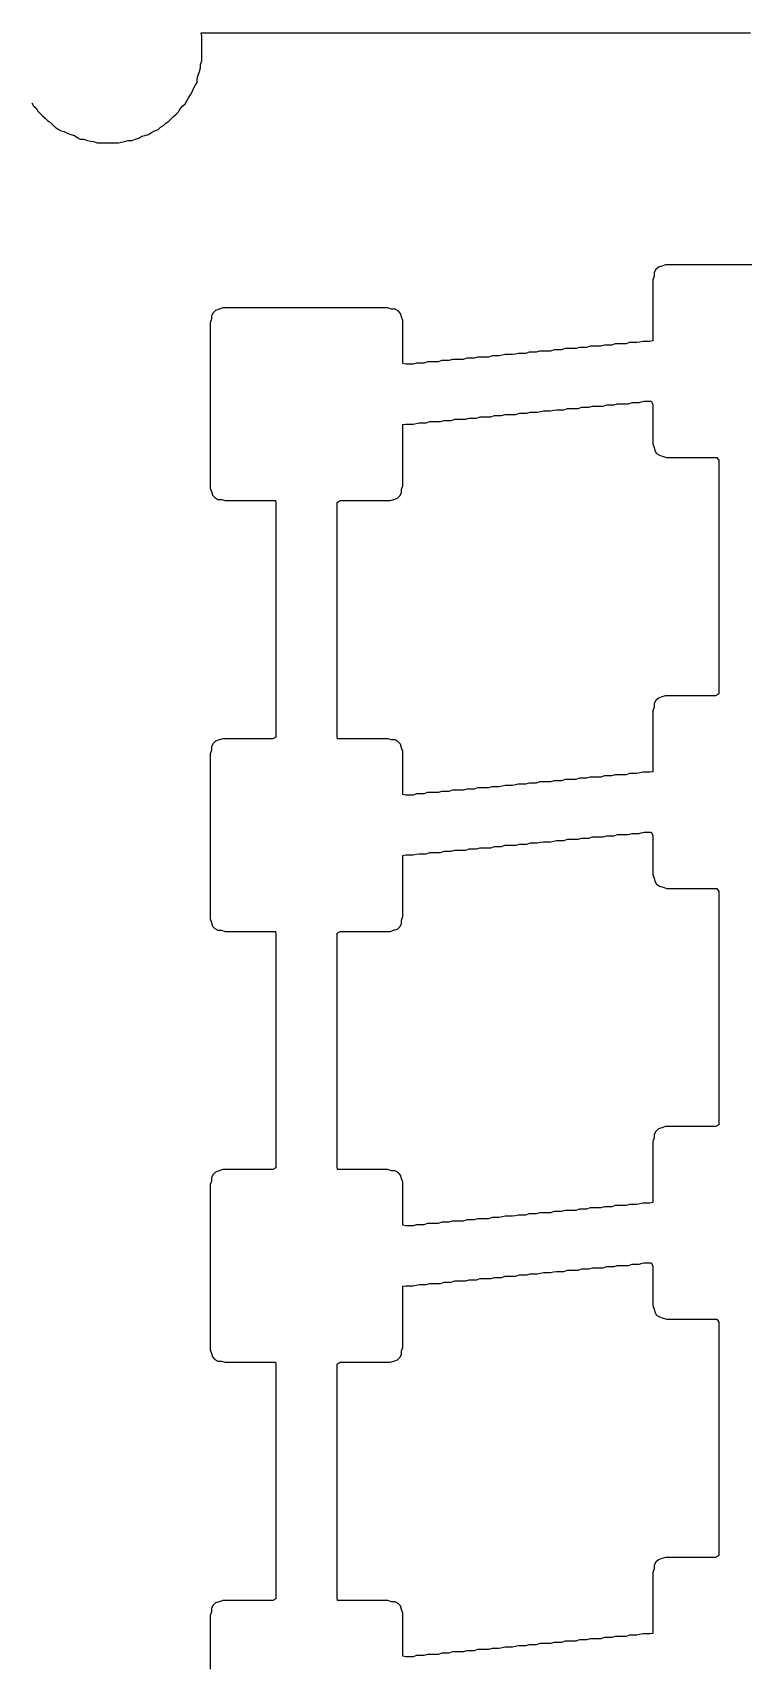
# Model space of a CAD drawing. Header units: metres. Extents: x 1 to 276, y -106 to -1.
# Drawn here: x 161.8 to 191.8, y -71.6 to -3.3 of the extents above; entities that cross this region are included whole.
import ezdxf

# ---------------------------------------------------------------- set-up
doc = ezdxf.new("R2010")
doc.units = ezdxf.units.M

msp = doc.modelspace()

# ---------------------------------------------------------------- linework, layer by layer
at = {"layer": 'PORON'}
for points in [[(161.775, -6.2), (161.85, -6.325), (161.95, -6.425), (162.025, -6.55), (162.125, -6.65), (162.225, -6.75), (162.325, -6.85), (162.425, -6.95), (162.55, -7.025), (162.65, -7.125), (162.75, -7.225), (162.875, -7.3), (163, -7.375), (163.125, -7.4), (163.25, -7.475), (163.4, -7.525), (163.55, -7.575), (163.675, -7.65), (163.8, -7.725), (163.95, -7.725), (164.1, -7.775), (164.225, -7.8), (164.35, -7.825), (164.5, -7.875), (164.65, -7.875), (164.8, -7.875), (164.95, -7.875), (165.1, -7.875), (165.25, -7.875), (165.4, -7.875), (165.525, -7.85), (165.65, -7.825), (165.8, -7.775), (165.95, -7.775), (166.1, -7.725), (166.25, -7.675), (166.375, -7.6), (166.5, -7.575), (166.65, -7.525), (166.775, -7.45), (166.9, -7.375), (167.05, -7.325), (167.15, -7.225), (167.275, -7.15), (167.375, -7.05), (167.5, -6.975), (167.6, -6.875), (167.7, -6.775), (167.8, -6.675), (167.9, -6.575), (167.975, -6.45), (168.075, -6.35), (168.175, -6.25), (168.25, -6.125), (168.325, -6), (168.4, -5.875), (168.475, -5.75), (168.525, -5.6), (168.6, -5.475), (168.675, -5.35), (168.675, -5.2), (168.725, -5.05), (168.775, -4.9), (168.825, -4.75), (168.825, -4.6), (168.875, -4.45), (168.875, -4.3), (168.875, -4.15), (168.875, -4), (168.875, -3.85), (168.875, -3.7), (168.875, -3.55), (168.875, -3.4), (168.85, -3.275), (169, -3.275), (169.15, -3.275), (169.3, -3.275), (169.45, -3.275), (169.6, -3.275), (169.75, -3.275), (169.9, -3.275), (170.05, -3.275), (170.2, -3.275), (170.35, -3.275), (170.5, -3.275), (170.65, -3.275), (170.8, -3.275), (170.95, -3.275), (171.1, -3.275), (171.25, -3.275), (171.4, -3.275), (171.55, -3.275), (171.7, -3.275), (171.85, -3.275), (172, -3.275), (172.15, -3.275), (172.3, -3.275), (172.45, -3.275), (172.6, -3.275), (172.75, -3.275), (172.9, -3.275), (173.05, -3.275), (173.2, -3.275), (173.35, -3.275), (173.5, -3.275), (173.65, -3.275), (173.8, -3.275), (173.95, -3.275), (174.1, -3.275), (174.25, -3.275), (174.4, -3.275), (174.55, -3.275), (174.7, -3.275), (174.85, -3.275), (175, -3.275), (175.15, -3.275), (175.3, -3.275), (175.45, -3.275), (175.6, -3.275), (175.75, -3.275), (175.9, -3.275), (176.05, -3.275), (176.2, -3.275), (176.35, -3.275), (176.5, -3.275), (176.65, -3.275), (176.8, -3.275), (176.95, -3.275), (177.1, -3.275), (177.25, -3.275), (177.4, -3.275), (177.55, -3.275), (177.7, -3.275), (177.85, -3.275), (178, -3.275), (178.15, -3.275), (178.3, -3.275), (178.45, -3.275), (178.6, -3.275), (178.75, -3.275), (178.9, -3.275), (179.05, -3.275), (179.2, -3.275), (179.35, -3.275), (179.5, -3.275), (179.65, -3.275), (179.8, -3.275), (179.95, -3.275), (180.1, -3.275), (180.25, -3.275), (180.4, -3.275), (180.55, -3.275), (180.7, -3.275), (180.85, -3.275), (181, -3.275), (181.15, -3.275), (181.3, -3.275), (181.45, -3.275), (181.6, -3.275), (181.75, -3.275), (181.9, -3.275), (182.05, -3.275), (182.2, -3.275), (182.35, -3.275), (182.5, -3.275), (182.65, -3.275), (182.8, -3.275), (182.95, -3.275), (183.1, -3.275), (183.25, -3.275), (183.4, -3.275), (183.55, -3.275), (183.7, -3.275), (183.85, -3.275), (184, -3.275), (184.15, -3.275), (184.3, -3.275), (184.45, -3.275), (184.6, -3.275), (184.75, -3.275), (184.9, -3.275), (185.05, -3.275), (185.2, -3.275), (185.35, -3.275), (185.5, -3.275), (185.65, -3.275), (185.8, -3.275), (185.95, -3.275), (186.1, -3.275), (186.25, -3.275), (186.4, -3.275), (186.55, -3.275), (186.7, -3.275), (186.85, -3.275), (187, -3.275), (187.15, -3.275), (187.3, -3.275), (187.45, -3.275), (187.6, -3.275), (187.75, -3.275), (187.9, -3.275), (188.05, -3.275), (188.2, -3.275), (188.35, -3.275), (188.5, -3.275), (188.65, -3.275), (188.8, -3.275), (188.95, -3.275), (189.1, -3.275), (189.25, -3.275), (189.4, -3.275), (189.55, -3.275), (189.7, -3.275), (189.85, -3.275), (190, -3.275), (190.15, -3.275), (190.3, -3.275), (190.45, -3.275), (190.6, -3.275), (190.75, -3.275), (190.9, -3.275), (191.05, -3.275), (191.2, -3.275), (191.35, -3.275), (191.5, -3.275), (191.65, -3.275), (191.8, -3.275)], [(191.85, -12.975), (191.7, -12.975), (191.55, -12.975), (191.4, -12.975), (191.25, -12.975), (191.1, -12.975), (190.95, -12.975), (190.8, -12.975), (190.65, -12.975), (190.5, -12.975), (190.35, -12.975), (190.2, -12.975), (190.05, -12.975), (189.9, -12.975), (189.75, -12.975), (189.6, -12.975), (189.45, -12.975), (189.3, -12.975), (189.15, -12.975), (189, -12.975), (188.85, -12.975), (188.7, -12.975), (188.55, -12.975), (188.4, -12.975), (188.25, -12.975), (188.1, -13.025), (187.95, -13.075), (187.85, -13.175), (187.775, -13.3), (187.775, -13.45), (187.725, -13.6), (187.725, -13.75), (187.725, -13.9), (187.725, -14.05), (187.725, -14.2), (187.725, -14.35), (187.725, -14.5), (187.725, -14.65), (187.725, -14.8), (187.725, -14.95), (187.725, -15.1), (187.725, -15.25), (187.725, -15.4), (187.725, -15.55), (187.725, -15.7), (187.725, -15.85), (187.725, -16), (187.725, -16.15), (187.6, -16.175), (187.45, -16.175), (187.3, -16.175), (187.175, -16.2), (187.05, -16.225), (186.9, -16.225), (186.75, -16.225), (186.6, -16.275), (186.45, -16.275), (186.3, -16.275), (186.15, -16.275), (186, -16.325), (185.85, -16.325), (185.7, -16.325), (185.55, -16.375), (185.4, -16.375), (185.25, -16.375), (185.1, -16.375), (184.95, -16.425), (184.8, -16.425), (184.65, -16.425), (184.5, -16.475), (184.35, -16.475), (184.2, -16.475), (184.05, -16.475), (183.9, -16.525), (183.75, -16.525), (183.6, -16.525), (183.45, -16.575), (183.3, -16.575), (183.15, -16.575), (183, -16.575), (182.85, -16.625), (182.7, -16.625), (182.55, -16.625), (182.4, -16.675), (182.25, -16.675), (182.1, -16.675), (181.975, -16.7), (181.85, -16.725), (181.7, -16.725), (181.55, -16.725), (181.425, -16.75), (181.3, -16.775), (181.15, -16.775), (181, -16.775), (180.85, -16.825), (180.7, -16.825), (180.55, -16.825), (180.4, -16.825), (180.25, -16.875), (180.1, -16.875), (179.95, -16.875), (179.8, -16.925), (179.65, -16.925), (179.5, -16.925), (179.35, -16.925), (179.2, -16.975), (179.05, -16.975), (178.9, -16.975), (178.75, -17.025), (178.6, -17.025), (178.45, -17.025), (178.3, -17.025), (178.15, -17.075), (178, -17.075), (177.85, -17.075), (177.7, -17.125), (177.55, -17.125), (177.4, -17.125), (177.275, -17.1), (177.275, -16.95), (177.275, -16.8), (177.275, -16.65), (177.275, -16.5), (177.275, -16.35), (177.275, -16.2), (177.275, -16.05), (177.275, -15.9), (177.275, -15.75), (177.275, -15.6), (177.275, -15.45), (177.275, -15.3), (177.225, -15.15), (177.175, -15), (177.075, -14.9), (176.95, -14.825), (176.8, -14.825), (176.65, -14.775), (176.5, -14.775), (176.35, -14.775), (176.2, -14.775), (176.05, -14.775), (175.9, -14.775), (175.75, -14.775), (175.6, -14.775), (175.45, -14.775), (175.3, -14.775), (175.15, -14.775), (175, -14.775), (174.85, -14.775), (174.7, -14.775), (174.55, -14.775), (174.4, -14.775), (174.25, -14.775), (174.1, -14.775), (173.95, -14.775), (173.8, -14.775), (173.65, -14.775), (173.5, -14.775), (173.35, -14.775), (173.2, -14.775), (173.05, -14.775), (172.9, -14.775), (172.75, -14.775), (172.6, -14.775), (172.45, -14.775), (172.3, -14.775), (172.15, -14.775), (172, -14.775), (171.85, -14.775), (171.7, -14.775), (171.55, -14.775), (171.4, -14.775), (171.25, -14.775), (171.1, -14.775), (170.95, -14.775), (170.8, -14.775), (170.65, -14.775), (170.5, -14.775), (170.35, -14.775), (170.2, -14.775), (170.05, -14.775), (169.9, -14.775), (169.75, -14.775), (169.6, -14.825), (169.45, -14.875), (169.35, -14.975), (169.275, -15.1), (169.275, -15.25), (169.225, -15.4), (169.225, -15.55), (169.225, -15.7), (169.225, -15.85), (169.225, -16), (169.225, -16.15), (169.225, -16.3), (169.225, -16.45), (169.225, -16.6), (169.225, -16.75), (169.225, -16.9), (169.225, -17.05), (169.225, -17.2), (169.225, -17.35), (169.225, -17.5), (169.225, -17.65), (169.225, -17.8), (169.225, -17.95), (169.225, -18.1), (169.225, -18.25), (169.225, -18.4), (169.225, -18.55), (169.225, -18.7), (169.225, -18.85), (169.225, -19), (169.225, -19.15), (169.225, -19.3), (169.225, -19.45), (169.225, -19.6), (169.225, -19.75), (169.225, -19.9), (169.225, -20.05), (169.225, -20.2), (169.225, -20.35), (169.225, -20.5), (169.225, -20.65), (169.225, -20.8), (169.225, -20.95), (169.225, -21.1), (169.225, -21.25), (169.225, -21.4), (169.225, -21.55), (169.225, -21.7), (169.225, -21.85), (169.225, -22), (169.225, -22.15), (169.225, -22.3), (169.275, -22.45), (169.325, -22.6), (169.425, -22.7), (169.55, -22.775), (169.7, -22.775), (169.85, -22.825), (170, -22.825), (170.15, -22.825), (170.3, -22.825), (170.45, -22.825), (170.6, -22.825), (170.75, -22.825), (170.9, -22.825), (171.05, -22.825), (171.2, -22.825), (171.35, -22.825), (171.5, -22.825), (171.65, -22.825), (171.8, -22.825), (171.95, -22.825), (171.975, -22.95), (171.975, -23.1), (171.975, -23.25), (171.975, -23.4), (171.975, -23.55), (171.975, -23.7), (171.975, -23.85), (171.975, -24), (171.975, -24.15), (171.975, -24.3), (171.975, -24.45), (171.975, -24.6), (171.975, -24.75), (171.975, -24.9), (171.975, -25.05), (171.975, -25.2), (171.975, -25.35), (171.975, -25.5), (171.975, -25.65), (171.975, -25.8), (171.975, -25.95), (171.975, -26.1), (171.975, -26.25), (171.975, -26.4), (171.975, -26.55), (171.975, -26.7), (171.975, -26.85), (171.975, -27), (171.975, -27.15), (171.975, -27.3), (171.975, -27.45), (171.975, -27.6), (171.975, -27.75), (171.975, -27.9), (171.975, -28.05), (171.975, -28.2), (171.975, -28.35), (171.975, -28.5), (171.975, -28.65), (171.975, -28.8), (171.975, -28.95), (171.975, -29.1), (171.975, -29.25), (171.975, -29.4), (171.975, -29.55), (171.975, -29.7), (171.975, -29.85), (171.975, -30), (171.975, -30.15), (171.975, -30.3), (171.975, -30.45), (171.975, -30.6), (171.975, -30.75), (171.975, -30.9), (171.975, -31.05), (171.975, -31.2), (171.975, -31.35), (171.975, -31.5), (171.975, -31.65), (171.975, -31.8), (171.975, -31.95), (171.975, -32.1), (171.975, -32.25), (171.975, -32.4), (171.975, -32.55), (171.975, -32.7), (171.85, -32.775), (171.7, -32.775), (171.55, -32.775), (171.4, -32.775), (171.25, -32.775), (171.1, -32.775), (170.95, -32.775), (170.8, -32.775), (170.65, -32.775), (170.5, -32.775), (170.35, -32.775), (170.2, -32.775), (170.05, -32.775), (169.9, -32.775), (169.75, -32.775), (169.6, -32.825), (169.45, -32.875), (169.35, -32.975), (169.275, -33.1), (169.275, -33.25), (169.225, -33.4), (169.225, -33.55), (169.225, -33.7), (169.225, -33.85), (169.225, -34), (169.225, -34.15), (169.225, -34.3), (169.225, -34.45), (169.225, -34.6), (169.225, -34.75), (169.225, -34.9), (169.225, -35.05), (169.225, -35.2), (169.225, -35.35), (169.225, -35.5), (169.225, -35.65), (169.225, -35.8), (169.225, -35.95), (169.225, -36.1), (169.225, -36.25), (169.225, -36.4), (169.225, -36.55), (169.225, -36.7), (169.225, -36.85), (169.225, -37), (169.225, -37.15), (169.225, -37.3), (169.225, -37.45), (169.225, -37.6), (169.225, -37.75), (169.225, -37.9), (169.225, -38.05), (169.225, -38.2), (169.225, -38.35), (169.225, -38.5), (169.225, -38.65), (169.225, -38.8), (169.225, -38.95), (169.225, -39.1), (169.225, -39.25), (169.225, -39.4), (169.225, -39.55), (169.225, -39.7), (169.225, -39.85), (169.225, -40), (169.225, -40.15), (169.225, -40.3), (169.275, -40.45), (169.325, -40.6), (169.425, -40.7), (169.55, -40.775), (169.7, -40.775), (169.85, -40.825), (170, -40.825), (170.15, -40.825), (170.3, -40.825), (170.45, -40.825), (170.6, -40.825), (170.75, -40.825), (170.9, -40.825), (171.05, -40.825), (171.2, -40.825), (171.35, -40.825), (171.5, -40.825), (171.65, -40.825), (171.8, -40.825), (171.95, -40.825), (171.975, -40.95), (171.975, -41.1), (171.975, -41.25), (171.975, -41.4), (171.975, -41.55), (171.975, -41.7), (171.975, -41.85), (171.975, -42), (171.975, -42.15), (171.975, -42.3), (171.975, -42.45), (171.975, -42.6), (171.975, -42.75), (171.975, -42.9), (171.975, -43.05), (171.975, -43.2), (171.975, -43.35), (171.975, -43.5), (171.975, -43.65), (171.975, -43.8), (171.975, -43.95), (171.975, -44.1), (171.975, -44.25), (171.975, -44.4), (171.975, -44.55), (171.975, -44.7), (171.975, -44.85), (171.975, -45), (171.975, -45.15), (171.975, -45.3), (171.975, -45.45), (171.975, -45.6), (171.975, -45.75), (171.975, -45.9), (171.975, -46.05), (171.975, -46.2), (171.975, -46.35), (171.975, -46.5), (171.975, -46.65), (171.975, -46.8), (171.975, -46.95), (171.975, -47.1), (171.975, -47.25), (171.975, -47.4), (171.975, -47.55), (171.975, -47.7), (171.975, -47.85), (171.975, -48), (171.975, -48.15), (171.975, -48.3), (171.975, -48.45), (171.975, -48.6), (171.975, -48.75), (171.975, -48.9), (171.975, -49.05), (171.975, -49.2), (171.975, -49.35), (171.975, -49.5), (171.975, -49.65), (171.975, -49.8), (171.975, -49.95), (171.975, -50.1), (171.975, -50.25), (171.975, -50.4), (171.975, -50.55), (171.975, -50.7), (171.85, -50.775), (171.7, -50.775), (171.55, -50.775), (171.4, -50.775), (171.25, -50.775), (171.1, -50.775), (170.95, -50.775), (170.8, -50.775), (170.65, -50.775), (170.5, -50.775), (170.35, -50.775), (170.2, -50.775), (170.05, -50.775), (169.9, -50.775), (169.75, -50.775), (169.6, -50.825), (169.45, -50.875), (169.35, -50.975), (169.275, -51.1), (169.275, -51.25), (169.225, -51.4), (169.225, -51.55), (169.225, -51.7), (169.225, -51.85), (169.225, -52), (169.225, -52.15), (169.225, -52.3), (169.225, -52.45), (169.225, -52.6), (169.225, -52.75), (169.225, -52.9), (169.225, -53.05), (169.225, -53.2), (169.225, -53.35), (169.225, -53.5), (169.225, -53.65), (169.225, -53.8), (169.225, -53.95), (169.225, -54.1), (169.225, -54.25), (169.225, -54.4), (169.225, -54.55), (169.225, -54.7), (169.225, -54.85), (169.225, -55), (169.225, -55.15), (169.225, -55.3), (169.225, -55.45), (169.225, -55.6), (169.225, -55.75), (169.225, -55.9), (169.225, -56.05), (169.225, -56.2), (169.225, -56.35), (169.225, -56.5), (169.225, -56.65), (169.225, -56.8), (169.225, -56.95), (169.225, -57.1), (169.225, -57.25), (169.225, -57.4), (169.225, -57.55), (169.225, -57.7), (169.225, -57.85), (169.225, -58), (169.225, -58.15), (169.225, -58.3), (169.275, -58.45), (169.325, -58.6), (169.425, -58.7), (169.55, -58.775), (169.7, -58.775), (169.85, -58.825), (170, -58.825), (170.15, -58.825), (170.3, -58.825), (170.45, -58.825), (170.6, -58.825), (170.75, -58.825), (170.9, -58.825), (171.05, -58.825), (171.2, -58.825), (171.35, -58.825), (171.5, -58.825), (171.65, -58.825), (171.8, -58.825), (171.95, -58.825), (171.975, -58.95), (171.975, -59.1), (171.975, -59.25), (171.975, -59.4), (171.975, -59.55), (171.975, -59.7), (171.975, -59.85), (171.975, -60), (171.975, -60.15), (171.975, -60.3), (171.975, -60.45), (171.975, -60.6), (171.975, -60.75), (171.975, -60.9), (171.975, -61.05), (171.975, -61.2), (171.975, -61.35), (171.975, -61.5), (171.975, -61.65), (171.975, -61.8), (171.975, -61.95), (171.975, -62.1), (171.975, -62.25), (171.975, -62.4), (171.975, -62.55), (171.975, -62.7), (171.975, -62.85), (171.975, -63), (171.975, -63.15), (171.975, -63.3), (171.975, -63.45), (171.975, -63.6), (171.975, -63.75), (171.975, -63.9), (171.975, -64.05), (171.975, -64.2), (171.975, -64.35), (171.975, -64.5), (171.975, -64.65), (171.975, -64.8), (171.975, -64.95), (171.975, -65.1), (171.975, -65.25), (171.975, -65.4), (171.975, -65.55), (171.975, -65.7), (171.975, -65.85), (171.975, -66), (171.975, -66.15), (171.975, -66.3), (171.975, -66.45), (171.975, -66.6), (171.975, -66.75), (171.975, -66.9), (171.975, -67.05), (171.975, -67.2), (171.975, -67.35), (171.975, -67.5), (171.975, -67.65), (171.975, -67.8), (171.975, -67.95), (171.975, -68.1), (171.975, -68.25), (171.975, -68.4), (171.975, -68.55), (171.975, -68.7), (171.85, -68.775), (171.7, -68.775), (171.55, -68.775), (171.4, -68.775), (171.25, -68.775), (171.1, -68.775), (170.95, -68.775), (170.8, -68.775), (170.65, -68.775), (170.5, -68.775), (170.35, -68.775), (170.2, -68.775), (170.05, -68.775), (169.9, -68.775), (169.75, -68.775), (169.6, -68.825), (169.45, -68.875), (169.35, -68.975), (169.275, -69.1), (169.275, -69.25), (169.225, -69.4), (169.225, -69.55), (169.225, -69.7), (169.225, -69.85), (169.225, -70), (169.225, -70.15), (169.225, -70.3), (169.225, -70.45), (169.225, -70.6), (169.225, -70.75), (169.225, -70.9), (169.225, -71.05), (169.225, -71.2), (169.225, -71.35), (169.225, -71.5), (169.225, -71.65)]]:
    msp.add_lwpolyline(points, dxfattribs=at)
for points in [[(187.225, -18.7), (187.35, -18.675), (187.5, -18.675), (187.65, -18.675), (187.725, -18.8), (187.725, -18.95), (187.725, -19.1), (187.725, -19.25), (187.725, -19.4), (187.725, -19.55), (187.725, -19.7), (187.725, -19.85), (187.725, -20), (187.725, -20.15), (187.725, -20.3), (187.725, -20.45), (187.775, -20.6), (187.8, -20.725), (187.875, -20.85), (188, -20.925), (188.15, -20.975), (188.3, -21.025), (188.45, -21.025), (188.6, -21.025), (188.75, -21.025), (188.9, -21.025), (189.05, -21.025), (189.2, -21.025), (189.35, -21.025), (189.5, -21.025), (189.65, -21.025), (189.8, -21.025), (189.95, -21.025), (190.1, -21.025), (190.25, -21.025), (190.4, -21.025), (190.475, -21.15), (190.475, -21.3), (190.475, -21.45), (190.475, -21.6), (190.475, -21.75), (190.475, -21.9), (190.475, -22.05), (190.475, -22.2), (190.475, -22.35), (190.475, -22.5), (190.475, -22.65), (190.475, -22.8), (190.475, -22.95), (190.475, -23.1), (190.475, -23.25), (190.475, -23.4), (190.475, -23.55), (190.475, -23.7), (190.475, -23.85), (190.475, -24), (190.475, -24.15), (190.475, -24.3), (190.475, -24.45), (190.475, -24.6), (190.475, -24.75), (190.475, -24.9), (190.475, -25.05), (190.475, -25.2), (190.475, -25.35), (190.475, -25.5), (190.475, -25.65), (190.475, -25.8), (190.475, -25.95), (190.475, -26.1), (190.475, -26.25), (190.475, -26.4), (190.475, -26.55), (190.475, -26.7), (190.475, -26.85), (190.475, -27), (190.475, -27.15), (190.475, -27.3), (190.475, -27.45), (190.475, -27.6), (190.475, -27.75), (190.475, -27.9), (190.475, -28.05), (190.475, -28.2), (190.475, -28.35), (190.475, -28.5), (190.475, -28.65), (190.475, -28.8), (190.475, -28.95), (190.475, -29.1), (190.475, -29.25), (190.475, -29.4), (190.475, -29.55), (190.475, -29.7), (190.475, -29.85), (190.475, -30), (190.475, -30.15), (190.475, -30.3), (190.475, -30.45), (190.475, -30.6), (190.475, -30.75), (190.475, -30.9), (190.35, -30.975), (190.2, -30.975), (190.05, -30.975), (189.9, -30.975), (189.75, -30.975), (189.6, -30.975), (189.45, -30.975), (189.3, -30.975), (189.15, -30.975), (189, -30.975), (188.85, -30.975), (188.7, -30.975), (188.55, -30.975), (188.4, -30.975), (188.25, -30.975), (188.1, -31.025), (187.95, -31.075), (187.85, -31.175), (187.775, -31.3), (187.775, -31.45), (187.725, -31.6), (187.725, -31.75), (187.725, -31.9), (187.725, -32.05), (187.725, -32.2), (187.725, -32.35), (187.725, -32.5), (187.725, -32.65), (187.725, -32.8), (187.725, -32.95), (187.725, -33.1), (187.725, -33.25), (187.725, -33.4), (187.725, -33.55), (187.725, -33.7), (187.725, -33.85), (187.725, -34), (187.725, -34.15), (187.6, -34.175), (187.45, -34.175), (187.3, -34.175), (187.175, -34.2), (187.05, -34.225), (186.9, -34.225), (186.75, -34.225), (186.6, -34.275), (186.45, -34.275), (186.3, -34.275), (186.15, -34.275), (186, -34.325), (185.85, -34.325), (185.7, -34.325), (185.55, -34.375), (185.4, -34.375), (185.25, -34.375), (185.1, -34.375), (184.95, -34.425), (184.8, -34.425), (184.65, -34.425), (184.5, -34.475), (184.35, -34.475), (184.2, -34.475), (184.05, -34.475), (183.9, -34.525), (183.75, -34.525), (183.6, -34.525), (183.45, -34.575), (183.3, -34.575), (183.15, -34.575), (183, -34.575), (182.85, -34.625), (182.7, -34.625), (182.55, -34.625), (182.4, -34.675), (182.25, -34.675), (182.1, -34.675), (181.975, -34.7), (181.85, -34.725), (181.7, -34.725), (181.55, -34.725), (181.425, -34.75), (181.3, -34.775), (181.15, -34.775), (181, -34.775), (180.85, -34.825), (180.7, -34.825), (180.55, -34.825), (180.4, -34.825), (180.25, -34.875), (180.1, -34.875), (179.95, -34.875), (179.8, -34.925), (179.65, -34.925), (179.5, -34.925), (179.35, -34.925), (179.2, -34.975), (179.05, -34.975), (178.9, -34.975), (178.75, -35.025), (178.6, -35.025), (178.45, -35.025), (178.3, -35.025), (178.15, -35.075), (178, -35.075), (177.85, -35.075), (177.7, -35.125), (177.55, -35.125), (177.4, -35.125), (177.275, -35.1), (177.275, -34.95), (177.275, -34.8), (177.275, -34.65), (177.275, -34.5), (177.275, -34.35), (177.275, -34.2), (177.275, -34.05), (177.275, -33.9), (177.275, -33.75), (177.275, -33.6), (177.275, -33.45), (177.275, -33.3), (177.225, -33.15), (177.175, -33), (177.075, -32.9), (176.95, -32.825), (176.8, -32.825), (176.65, -32.775), (176.5, -32.775), (176.35, -32.775), (176.2, -32.775), (176.05, -32.775), (175.9, -32.775), (175.75, -32.775), (175.6, -32.775), (175.45, -32.775), (175.3, -32.775), (175.15, -32.775), (175, -32.775), (174.85, -32.775), (174.7, -32.775), (174.55, -32.775), (174.525, -32.65), (174.525, -32.5), (174.525, -32.35), (174.525, -32.2), (174.525, -32.05), (174.525, -31.9), (174.525, -31.75), (174.525, -31.6), (174.525, -31.45), (174.525, -31.3), (174.525, -31.15), (174.525, -31), (174.525, -30.85), (174.525, -30.7), (174.525, -30.55), (174.525, -30.4), (174.525, -30.25), (174.525, -30.1), (174.525, -29.95), (174.525, -29.8), (174.525, -29.65), (174.525, -29.5), (174.525, -29.35), (174.525, -29.2), (174.525, -29.05), (174.525, -28.9), (174.525, -28.75), (174.525, -28.6), (174.525, -28.45), (174.525, -28.3), (174.525, -28.15), (174.525, -28), (174.525, -27.85), (174.525, -27.7), (174.525, -27.55), (174.525, -27.4), (174.525, -27.25), (174.525, -27.1), (174.525, -26.95), (174.525, -26.8), (174.525, -26.65), (174.525, -26.5), (174.525, -26.35), (174.525, -26.2), (174.525, -26.05), (174.525, -25.9), (174.525, -25.75), (174.525, -25.6), (174.525, -25.45), (174.525, -25.3), (174.525, -25.15), (174.525, -25), (174.525, -24.85), (174.525, -24.7), (174.525, -24.55), (174.525, -24.4), (174.525, -24.25), (174.525, -24.1), (174.525, -23.95), (174.525, -23.8), (174.525, -23.65), (174.525, -23.5), (174.525, -23.35), (174.525, -23.2), (174.525, -23.05), (174.525, -22.9), (174.65, -22.825), (174.8, -22.825), (174.95, -22.825), (175.1, -22.825), (175.25, -22.825), (175.4, -22.825), (175.55, -22.825), (175.7, -22.825), (175.85, -22.825), (176, -22.825), (176.15, -22.825), (176.3, -22.825), (176.45, -22.825), (176.6, -22.825), (176.75, -22.825), (176.9, -22.775), (177.05, -22.725), (177.15, -22.625), (177.225, -22.5), (177.225, -22.35), (177.275, -22.2), (177.275, -22.05), (177.275, -21.9), (177.275, -21.75), (177.275, -21.6), (177.275, -21.45), (177.275, -21.3), (177.275, -21.15), (177.275, -21), (177.275, -20.85), (177.275, -20.7), (177.275, -20.55), (177.275, -20.4), (177.275, -20.25), (177.275, -20.1), (177.275, -19.95), (177.275, -19.8), (177.275, -19.65), (177.4, -19.625), (177.55, -19.625), (177.7, -19.625), (177.825, -19.6), (177.95, -19.575), (178.1, -19.575), (178.25, -19.575), (178.4, -19.525), (178.55, -19.525), (178.7, -19.525), (178.85, -19.525), (179, -19.475), (179.15, -19.475), (179.3, -19.475), (179.45, -19.425), (179.6, -19.425), (179.75, -19.425), (179.9, -19.425), (180.05, -19.375), (180.2, -19.375), (180.35, -19.375), (180.5, -19.325), (180.65, -19.325), (180.8, -19.325), (180.95, -19.325), (181.1, -19.275), (181.25, -19.275), (181.4, -19.275), (181.55, -19.225), (181.7, -19.225), (181.85, -19.225), (182, -19.225), (182.15, -19.175), (182.3, -19.175), (182.45, -19.175), (182.6, -19.125), (182.75, -19.125), (182.9, -19.125), (183.025, -19.1), (183.15, -19.075), (183.3, -19.075), (183.45, -19.075), (183.575, -19.05), (183.7, -19.025), (183.85, -19.025), (184, -19.025), (184.15, -18.975), (184.3, -18.975), (184.45, -18.975), (184.6, -18.975), (184.75, -18.925), (184.9, -18.925), (185.05, -18.925), (185.2, -18.875), (185.35, -18.875), (185.5, -18.875), (185.65, -18.875), (185.8, -18.825), (185.95, -18.825), (186.1, -18.825), (186.25, -18.775), (186.4, -18.775), (186.55, -18.775), (186.7, -18.775), (186.85, -18.725), (187, -18.725), (187.15, -18.725), (187.225, -18.7)], [(187.225, -36.7), (187.35, -36.675), (187.5, -36.675), (187.65, -36.675), (187.725, -36.8), (187.725, -36.95), (187.725, -37.1), (187.725, -37.25), (187.725, -37.4), (187.725, -37.55), (187.725, -37.7), (187.725, -37.85), (187.725, -38), (187.725, -38.15), (187.725, -38.3), (187.725, -38.45), (187.775, -38.6), (187.8, -38.725), (187.875, -38.85), (188, -38.925), (188.15, -38.975), (188.3, -39.025), (188.45, -39.025), (188.6, -39.025), (188.75, -39.025), (188.9, -39.025), (189.05, -39.025), (189.2, -39.025), (189.35, -39.025), (189.5, -39.025), (189.65, -39.025), (189.8, -39.025), (189.95, -39.025), (190.1, -39.025), (190.25, -39.025), (190.4, -39.025), (190.475, -39.15), (190.475, -39.3), (190.475, -39.45), (190.475, -39.6), (190.475, -39.75), (190.475, -39.9), (190.475, -40.05), (190.475, -40.2), (190.475, -40.35), (190.475, -40.5), (190.475, -40.65), (190.475, -40.8), (190.475, -40.95), (190.475, -41.1), (190.475, -41.25), (190.475, -41.4), (190.475, -41.55), (190.475, -41.7), (190.475, -41.85), (190.475, -42), (190.475, -42.15), (190.475, -42.3), (190.475, -42.45), (190.475, -42.6), (190.475, -42.75), (190.475, -42.9), (190.475, -43.05), (190.475, -43.2), (190.475, -43.35), (190.475, -43.5), (190.475, -43.65), (190.475, -43.8), (190.475, -43.95), (190.475, -44.1), (190.475, -44.25), (190.475, -44.4), (190.475, -44.55), (190.475, -44.7), (190.475, -44.85), (190.475, -45), (190.475, -45.15), (190.475, -45.3), (190.475, -45.45), (190.475, -45.6), (190.475, -45.75), (190.475, -45.9), (190.475, -46.05), (190.475, -46.2), (190.475, -46.35), (190.475, -46.5), (190.475, -46.65), (190.475, -46.8), (190.475, -46.95), (190.475, -47.1), (190.475, -47.25), (190.475, -47.4), (190.475, -47.55), (190.475, -47.7), (190.475, -47.85), (190.475, -48), (190.475, -48.15), (190.475, -48.3), (190.475, -48.45), (190.475, -48.6), (190.475, -48.75), (190.475, -48.9), (190.35, -48.975), (190.2, -48.975), (190.05, -48.975), (189.9, -48.975), (189.75, -48.975), (189.6, -48.975), (189.45, -48.975), (189.3, -48.975), (189.15, -48.975), (189, -48.975), (188.85, -48.975), (188.7, -48.975), (188.55, -48.975), (188.4, -48.975), (188.25, -48.975), (188.1, -49.025), (187.95, -49.075), (187.85, -49.175), (187.775, -49.3), (187.775, -49.45), (187.725, -49.6), (187.725, -49.75), (187.725, -49.9), (187.725, -50.05), (187.725, -50.2), (187.725, -50.35), (187.725, -50.5), (187.725, -50.65), (187.725, -50.8), (187.725, -50.95), (187.725, -51.1), (187.725, -51.25), (187.725, -51.4), (187.725, -51.55), (187.725, -51.7), (187.725, -51.85), (187.725, -52), (187.725, -52.15), (187.6, -52.175), (187.45, -52.175), (187.3, -52.175), (187.175, -52.2), (187.05, -52.225), (186.9, -52.225), (186.75, -52.225), (186.6, -52.275), (186.45, -52.275), (186.3, -52.275), (186.15, -52.275), (186, -52.325), (185.85, -52.325), (185.7, -52.325), (185.55, -52.375), (185.4, -52.375), (185.25, -52.375), (185.1, -52.375), (184.95, -52.425), (184.8, -52.425), (184.65, -52.425), (184.5, -52.475), (184.35, -52.475), (184.2, -52.475), (184.05, -52.475), (183.9, -52.525), (183.75, -52.525), (183.6, -52.525), (183.45, -52.575), (183.3, -52.575), (183.15, -52.575), (183, -52.575), (182.85, -52.625), (182.7, -52.625), (182.55, -52.625), (182.4, -52.675), (182.25, -52.675), (182.1, -52.675), (181.975, -52.7), (181.85, -52.725), (181.7, -52.725), (181.55, -52.725), (181.425, -52.75), (181.3, -52.775), (181.15, -52.775), (181, -52.775), (180.85, -52.825), (180.7, -52.825), (180.55, -52.825), (180.4, -52.825), (180.25, -52.875), (180.1, -52.875), (179.95, -52.875), (179.8, -52.925), (179.65, -52.925), (179.5, -52.925), (179.35, -52.925), (179.2, -52.975), (179.05, -52.975), (178.9, -52.975), (178.75, -53.025), (178.6, -53.025), (178.45, -53.025), (178.3, -53.025), (178.15, -53.075), (178, -53.075), (177.85, -53.075), (177.7, -53.125), (177.55, -53.125), (177.4, -53.125), (177.275, -53.1), (177.275, -52.95), (177.275, -52.8), (177.275, -52.65), (177.275, -52.5), (177.275, -52.35), (177.275, -52.2), (177.275, -52.05), (177.275, -51.9), (177.275, -51.75), (177.275, -51.6), (177.275, -51.45), (177.275, -51.3), (177.225, -51.15), (177.175, -51), (177.075, -50.9), (176.95, -50.825), (176.8, -50.825), (176.65, -50.775), (176.5, -50.775), (176.35, -50.775), (176.2, -50.775), (176.05, -50.775), (175.9, -50.775), (175.75, -50.775), (175.6, -50.775), (175.45, -50.775), (175.3, -50.775), (175.15, -50.775), (175, -50.775), (174.85, -50.775), (174.7, -50.775), (174.55, -50.775), (174.525, -50.65), (174.525, -50.5), (174.525, -50.35), (174.525, -50.2), (174.525, -50.05), (174.525, -49.9), (174.525, -49.75), (174.525, -49.6), (174.525, -49.45), (174.525, -49.3), (174.525, -49.15), (174.525, -49), (174.525, -48.85), (174.525, -48.7), (174.525, -48.55), (174.525, -48.4), (174.525, -48.25), (174.525, -48.1), (174.525, -47.95), (174.525, -47.8), (174.525, -47.65), (174.525, -47.5), (174.525, -47.35), (174.525, -47.2), (174.525, -47.05), (174.525, -46.9), (174.525, -46.75), (174.525, -46.6), (174.525, -46.45), (174.525, -46.3), (174.525, -46.15), (174.525, -46), (174.525, -45.85), (174.525, -45.7), (174.525, -45.55), (174.525, -45.4), (174.525, -45.25), (174.525, -45.1), (174.525, -44.95), (174.525, -44.8), (174.525, -44.65), (174.525, -44.5), (174.525, -44.35), (174.525, -44.2), (174.525, -44.05), (174.525, -43.9), (174.525, -43.75), (174.525, -43.6), (174.525, -43.45), (174.525, -43.3), (174.525, -43.15), (174.525, -43), (174.525, -42.85), (174.525, -42.7), (174.525, -42.55), (174.525, -42.4), (174.525, -42.25), (174.525, -42.1), (174.525, -41.95), (174.525, -41.8), (174.525, -41.65), (174.525, -41.5), (174.525, -41.35), (174.525, -41.2), (174.525, -41.05), (174.525, -40.9), (174.65, -40.825), (174.8, -40.825), (174.95, -40.825), (175.1, -40.825), (175.25, -40.825), (175.4, -40.825), (175.55, -40.825), (175.7, -40.825), (175.85, -40.825), (176, -40.825), (176.15, -40.825), (176.3, -40.825), (176.45, -40.825), (176.6, -40.825), (176.75, -40.825), (176.9, -40.775), (177.05, -40.725), (177.15, -40.625), (177.225, -40.5), (177.225, -40.35), (177.275, -40.2), (177.275, -40.05), (177.275, -39.9), (177.275, -39.75), (177.275, -39.6), (177.275, -39.45), (177.275, -39.3), (177.275, -39.15), (177.275, -39), (177.275, -38.85), (177.275, -38.7), (177.275, -38.55), (177.275, -38.4), (177.275, -38.25), (177.275, -38.1), (177.275, -37.95), (177.275, -37.8), (177.275, -37.65), (177.4, -37.625), (177.55, -37.625), (177.7, -37.625), (177.825, -37.6), (177.95, -37.575), (178.1, -37.575), (178.25, -37.575), (178.4, -37.525), (178.55, -37.525), (178.7, -37.525), (178.85, -37.525), (179, -37.475), (179.15, -37.475), (179.3, -37.475), (179.45, -37.425), (179.6, -37.425), (179.75, -37.425), (179.9, -37.425), (180.05, -37.375), (180.2, -37.375), (180.35, -37.375), (180.5, -37.325), (180.65, -37.325), (180.8, -37.325), (180.95, -37.325), (181.1, -37.275), (181.25, -37.275), (181.4, -37.275), (181.55, -37.225), (181.7, -37.225), (181.85, -37.225), (182, -37.225), (182.15, -37.175), (182.3, -37.175), (182.45, -37.175), (182.6, -37.125), (182.75, -37.125), (182.9, -37.125), (183.025, -37.1), (183.15, -37.075), (183.3, -37.075), (183.45, -37.075), (183.575, -37.05), (183.7, -37.025), (183.85, -37.025), (184, -37.025), (184.15, -36.975), (184.3, -36.975), (184.45, -36.975), (184.6, -36.975), (184.75, -36.925), (184.9, -36.925), (185.05, -36.925), (185.2, -36.875), (185.35, -36.875), (185.5, -36.875), (185.65, -36.875), (185.8, -36.825), (185.95, -36.825), (186.1, -36.825), (186.25, -36.775), (186.4, -36.775), (186.55, -36.775), (186.7, -36.775), (186.85, -36.725), (187, -36.725), (187.15, -36.725), (187.225, -36.7)], [(187.225, -54.7), (187.35, -54.675), (187.5, -54.675), (187.65, -54.675), (187.725, -54.8), (187.725, -54.95), (187.725, -55.1), (187.725, -55.25), (187.725, -55.4), (187.725, -55.55), (187.725, -55.7), (187.725, -55.85), (187.725, -56), (187.725, -56.15), (187.725, -56.3), (187.725, -56.45), (187.775, -56.6), (187.8, -56.725), (187.875, -56.85), (188, -56.925), (188.15, -56.975), (188.3, -57.025), (188.45, -57.025), (188.6, -57.025), (188.75, -57.025), (188.9, -57.025), (189.05, -57.025), (189.2, -57.025), (189.35, -57.025), (189.5, -57.025), (189.65, -57.025), (189.8, -57.025), (189.95, -57.025), (190.1, -57.025), (190.25, -57.025), (190.4, -57.025), (190.475, -57.15), (190.475, -57.3), (190.475, -57.45), (190.475, -57.6), (190.475, -57.75), (190.475, -57.9), (190.475, -58.05), (190.475, -58.2), (190.475, -58.35), (190.475, -58.5), (190.475, -58.65), (190.475, -58.8), (190.475, -58.95), (190.475, -59.1), (190.475, -59.25), (190.475, -59.4), (190.475, -59.55), (190.475, -59.7), (190.475, -59.85), (190.475, -60), (190.475, -60.15), (190.475, -60.3), (190.475, -60.45), (190.475, -60.6), (190.475, -60.75), (190.475, -60.9), (190.475, -61.05), (190.475, -61.2), (190.475, -61.35), (190.475, -61.5), (190.475, -61.65), (190.475, -61.8), (190.475, -61.95), (190.475, -62.1), (190.475, -62.25), (190.475, -62.4), (190.475, -62.55), (190.475, -62.7), (190.475, -62.85), (190.475, -63), (190.475, -63.15), (190.475, -63.3), (190.475, -63.45), (190.475, -63.6), (190.475, -63.75), (190.475, -63.9), (190.475, -64.05), (190.475, -64.2), (190.475, -64.35), (190.475, -64.5), (190.475, -64.65), (190.475, -64.8), (190.475, -64.95), (190.475, -65.1), (190.475, -65.25), (190.475, -65.4), (190.475, -65.55), (190.475, -65.7), (190.475, -65.85), (190.475, -66), (190.475, -66.15), (190.475, -66.3), (190.475, -66.45), (190.475, -66.6), (190.475, -66.75), (190.475, -66.9), (190.35, -66.975), (190.2, -66.975), (190.05, -66.975), (189.9, -66.975), (189.75, -66.975), (189.6, -66.975), (189.45, -66.975), (189.3, -66.975), (189.15, -66.975), (189, -66.975), (188.85, -66.975), (188.7, -66.975), (188.55, -66.975), (188.4, -66.975), (188.25, -66.975), (188.1, -67.025), (187.95, -67.075), (187.85, -67.175), (187.775, -67.3), (187.775, -67.45), (187.725, -67.6), (187.725, -67.75), (187.725, -67.9), (187.725, -68.05), (187.725, -68.2), (187.725, -68.35), (187.725, -68.5), (187.725, -68.65), (187.725, -68.8), (187.725, -68.95), (187.725, -69.1), (187.725, -69.25), (187.725, -69.4), (187.725, -69.55), (187.725, -69.7), (187.725, -69.85), (187.725, -70), (187.725, -70.15), (187.6, -70.175), (187.45, -70.175), (187.3, -70.175), (187.175, -70.2), (187.05, -70.225), (186.9, -70.225), (186.75, -70.225), (186.6, -70.275), (186.45, -70.275), (186.3, -70.275), (186.15, -70.275), (186, -70.325), (185.85, -70.325), (185.7, -70.325), (185.55, -70.375), (185.4, -70.375), (185.25, -70.375), (185.1, -70.375), (184.95, -70.425), (184.8, -70.425), (184.65, -70.425), (184.5, -70.475), (184.35, -70.475), (184.2, -70.475), (184.05, -70.475), (183.9, -70.525), (183.75, -70.525), (183.6, -70.525), (183.45, -70.575), (183.3, -70.575), (183.15, -70.575), (183, -70.575), (182.85, -70.625), (182.7, -70.625), (182.55, -70.625), (182.4, -70.675), (182.25, -70.675), (182.1, -70.675), (181.975, -70.7), (181.85, -70.725), (181.7, -70.725), (181.55, -70.725), (181.425, -70.75), (181.3, -70.775), (181.15, -70.775), (181, -70.775), (180.85, -70.825), (180.7, -70.825), (180.55, -70.825), (180.4, -70.825), (180.25, -70.875), (180.1, -70.875), (179.95, -70.875), (179.8, -70.925), (179.65, -70.925), (179.5, -70.925), (179.35, -70.925), (179.2, -70.975), (179.05, -70.975), (178.9, -70.975), (178.75, -71.025), (178.6, -71.025), (178.45, -71.025), (178.3, -71.025), (178.15, -71.075), (178, -71.075), (177.85, -71.075), (177.7, -71.125), (177.55, -71.125), (177.4, -71.125), (177.275, -71.1), (177.275, -70.95), (177.275, -70.8), (177.275, -70.65), (177.275, -70.5), (177.275, -70.35), (177.275, -70.2), (177.275, -70.05), (177.275, -69.9), (177.275, -69.75), (177.275, -69.6), (177.275, -69.45), (177.275, -69.3), (177.225, -69.15), (177.175, -69), (177.075, -68.9), (176.95, -68.825), (176.8, -68.825), (176.65, -68.775), (176.5, -68.775), (176.35, -68.775), (176.2, -68.775), (176.05, -68.775), (175.9, -68.775), (175.75, -68.775), (175.6, -68.775), (175.45, -68.775), (175.3, -68.775), (175.15, -68.775), (175, -68.775), (174.85, -68.775), (174.7, -68.775), (174.55, -68.775), (174.525, -68.65), (174.525, -68.5), (174.525, -68.35), (174.525, -68.2), (174.525, -68.05), (174.525, -67.9), (174.525, -67.75), (174.525, -67.6), (174.525, -67.45), (174.525, -67.3), (174.525, -67.15), (174.525, -67), (174.525, -66.85), (174.525, -66.7), (174.525, -66.55), (174.525, -66.4), (174.525, -66.25), (174.525, -66.1), (174.525, -65.95), (174.525, -65.8), (174.525, -65.65), (174.525, -65.5), (174.525, -65.35), (174.525, -65.2), (174.525, -65.05), (174.525, -64.9), (174.525, -64.75), (174.525, -64.6), (174.525, -64.45), (174.525, -64.3), (174.525, -64.15), (174.525, -64), (174.525, -63.85), (174.525, -63.7), (174.525, -63.55), (174.525, -63.4), (174.525, -63.25), (174.525, -63.1), (174.525, -62.95), (174.525, -62.8), (174.525, -62.65), (174.525, -62.5), (174.525, -62.35), (174.525, -62.2), (174.525, -62.05), (174.525, -61.9), (174.525, -61.75), (174.525, -61.6), (174.525, -61.45), (174.525, -61.3), (174.525, -61.15), (174.525, -61), (174.525, -60.85), (174.525, -60.7), (174.525, -60.55), (174.525, -60.4), (174.525, -60.25), (174.525, -60.1), (174.525, -59.95), (174.525, -59.8), (174.525, -59.65), (174.525, -59.5), (174.525, -59.35), (174.525, -59.2), (174.525, -59.05), (174.525, -58.9), (174.65, -58.825), (174.8, -58.825), (174.95, -58.825), (175.1, -58.825), (175.25, -58.825), (175.4, -58.825), (175.55, -58.825), (175.7, -58.825), (175.85, -58.825), (176, -58.825), (176.15, -58.825), (176.3, -58.825), (176.45, -58.825), (176.6, -58.825), (176.75, -58.825), (176.9, -58.775), (177.05, -58.725), (177.15, -58.625), (177.225, -58.5), (177.225, -58.35), (177.275, -58.2), (177.275, -58.05), (177.275, -57.9), (177.275, -57.75), (177.275, -57.6), (177.275, -57.45), (177.275, -57.3), (177.275, -57.15), (177.275, -57), (177.275, -56.85), (177.275, -56.7), (177.275, -56.55), (177.275, -56.4), (177.275, -56.25), (177.275, -56.1), (177.275, -55.95), (177.275, -55.8), (177.275, -55.65), (177.4, -55.625), (177.55, -55.625), (177.7, -55.625), (177.825, -55.6), (177.95, -55.575), (178.1, -55.575), (178.25, -55.575), (178.4, -55.525), (178.55, -55.525), (178.7, -55.525), (178.85, -55.525), (179, -55.475), (179.15, -55.475), (179.3, -55.475), (179.45, -55.425), (179.6, -55.425), (179.75, -55.425), (179.9, -55.425), (180.05, -55.375), (180.2, -55.375), (180.35, -55.375), (180.5, -55.325), (180.65, -55.325), (180.8, -55.325), (180.95, -55.325), (181.1, -55.275), (181.25, -55.275), (181.4, -55.275), (181.55, -55.225), (181.7, -55.225), (181.85, -55.225), (182, -55.225), (182.15, -55.175), (182.3, -55.175), (182.45, -55.175), (182.6, -55.125), (182.75, -55.125), (182.9, -55.125), (183.025, -55.1), (183.15, -55.075), (183.3, -55.075), (183.45, -55.075), (183.575, -55.05), (183.7, -55.025), (183.85, -55.025), (184, -55.025), (184.15, -54.975), (184.3, -54.975), (184.45, -54.975), (184.6, -54.975), (184.75, -54.925), (184.9, -54.925), (185.05, -54.925), (185.2, -54.875), (185.35, -54.875), (185.5, -54.875), (185.65, -54.875), (185.8, -54.825), (185.95, -54.825), (186.1, -54.825), (186.25, -54.775), (186.4, -54.775), (186.55, -54.775), (186.7, -54.775), (186.85, -54.725), (187, -54.725), (187.15, -54.725), (187.225, -54.7)]]:
    msp.add_lwpolyline(points, close=True, dxfattribs=at)

doc.saveas('drawing.dxf')
